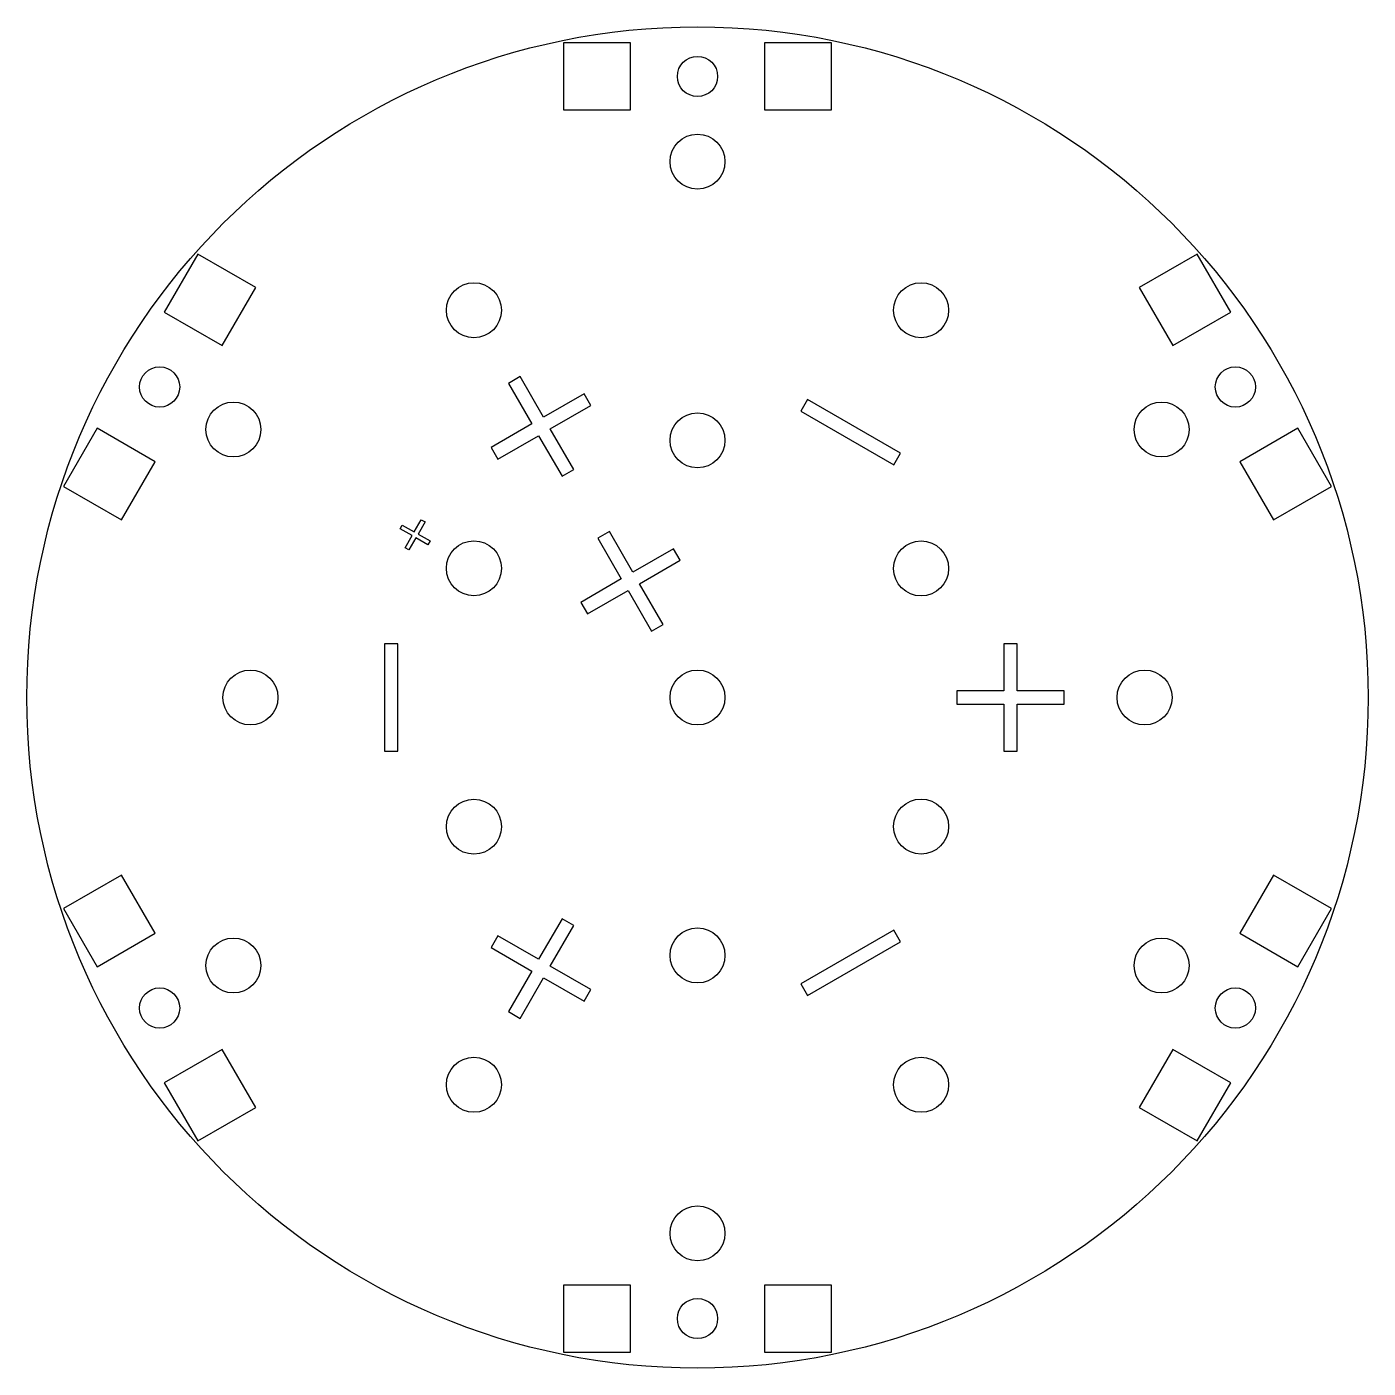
# Model space of a CAD drawing. Header units: millimetres. Extents: x -50 to 50, y -50 to 50.
import ezdxf

# ---------------------------------------------------------------- set-up
doc = ezdxf.new("R2010")
doc.units = ezdxf.units.MM

msp = doc.modelspace()

# ---------------------------------------------------------------- linework, layer by layer
at = {"color": 7, "linetype": 'Continuous', "lineweight": 25}
for p, q in [((-5, 48.8), (-10, 48.8)), ((-10, 48.8), (-10, 43.8)), ((-5, 43.8), (-5, 48.8)), ((5, 48.8), (5, 43.8)), ((10, 48.8), (5, 48.8)), ((10, 43.8), (10, 48.8)), ((-10, 43.8), (-5, 43.8)), ((5, 43.8), (10, 43.8)), ((-37.26, 33.06), (-39.76, 28.73)), ((-32.93, 30.56), (-37.26, 33.06)), ((37.26, 33.06), (32.93, 30.56)), ((39.76, 28.73), (37.26, 33.06)), ((-35.43, 26.23), (-32.93, 30.56)), ((32.93, 30.56), (35.43, 26.23)), ((-39.76, 28.73), (-35.43, 26.23)), ((35.43, 26.23), (39.76, 28.73)), ((-13.23, 23.92), (-14.1, 23.42)), ((-14.1, 23.42), (-12.35, 20.39)), ((-11.48, 20.89), (-13.23, 23.92)), ((-8.45, 22.64), (-11.48, 20.89)), ((-7.95, 21.77), (-8.45, 22.64)), ((8.2, 22.21), (7.7, 21.34)), ((15.13, 18.21), (8.2, 22.21)), ((-10.98, 20.02), (-7.95, 21.77)), ((7.7, 21.34), (14.63, 17.34)), ((-44.76, 20.07), (-47.26, 15.74)), ((-40.43, 17.57), (-44.76, 20.07)), ((-12.35, 20.39), (-15.38, 18.64)), ((-9.23, 16.99), (-10.98, 20.02)), ((44.76, 20.07), (40.43, 17.57)), ((47.26, 15.74), (44.76, 20.07)), ((-14.88, 17.77), (-11.85, 19.52)), ((-11.85, 19.52), (-10.1, 16.49)), ((-15.38, 18.64), (-14.88, 17.77)), ((14.63, 17.34), (15.13, 18.21)), ((-42.93, 13.24), (-40.43, 17.57)), ((40.43, 17.57), (42.93, 13.24)), ((-10.1, 16.49), (-9.23, 16.99)), ((-47.26, 15.74), (-42.93, 13.24)), ((42.93, 13.24), (47.26, 15.74)), ((-21.12, 12.35), (-20.6, 13.25)), ((-20.31, 13.09), (-20.83, 12.18)), ((-20.6, 13.25), (-20.31, 13.09)), ((-22.17, 12.58), (-22.01, 12.86)), ((-21.28, 12.07), (-22.17, 12.58)), ((-22.01, 12.86), (-21.12, 12.35)), ((-21.8, 11.16), (-21.28, 12.07)), ((-20.83, 12.18), (-19.94, 11.67)), ((-6.57, 12.37), (-7.43, 11.87)), ((-4.82, 9.34), (-6.57, 12.37)), ((-21.52, 11), (-21.8, 11.16)), ((-21, 11.9), (-21.52, 11)), ((-20.1, 11.39), (-21, 11.9)), ((-19.94, 11.67), (-20.1, 11.39)), ((-7.43, 11.87), (-5.68, 8.84)), ((-1.79, 11.09), (-4.82, 9.34)), ((-1.29, 10.23), (-1.79, 11.09)), ((-4.32, 8.48), (-1.29, 10.23)), ((-5.68, 8.84), (-8.71, 7.09)), ((-2.57, 5.45), (-4.32, 8.48)), ((-8.71, 7.09), (-8.21, 6.23)), ((-8.21, 6.23), (-5.18, 7.98)), ((-5.18, 7.98), (-3.43, 4.95)), ((-3.43, 4.95), (-2.57, 5.45)), ((-23.33, 4), (-23.33, -4)), ((-22.33, 4), (-23.33, 4)), ((-22.33, -4), (-22.33, 4)), ((22.83, 4), (22.83, 0.5)), ((23.83, 4), (22.83, 4)), ((23.83, 0.5), (23.83, 4)), ((19.33, 0.5), (19.33, -0.5)), ((22.83, 0.5), (19.33, 0.5)), ((27.33, 0.5), (23.83, 0.5)), ((27.33, -0.5), (27.33, 0.5)), ((19.33, -0.5), (22.83, -0.5)), ((22.83, -0.5), (22.83, -4)), ((23.83, -0.5), (27.33, -0.5)), ((23.83, -4), (23.83, -0.5)), ((-23.33, -4), (-22.33, -4)), ((22.83, -4), (23.83, -4)), ((-42.93, -13.24), (-47.26, -15.74)), ((-40.43, -17.57), (-42.93, -13.24)), ((42.93, -13.24), (40.43, -17.57)), ((47.26, -15.74), (42.93, -13.24)), ((-47.26, -15.74), (-44.76, -20.07)), ((44.76, -20.07), (47.26, -15.74)), ((-10.1, -16.49), (-11.85, -19.52)), ((-10.98, -20.02), (-9.23, -16.99)), ((-9.23, -16.99), (-10.1, -16.49)), ((-44.76, -20.07), (-40.43, -17.57)), ((-14.88, -17.77), (-15.38, -18.64)), ((-11.85, -19.52), (-14.88, -17.77)), ((14.63, -17.34), (7.7, -21.34)), ((15.13, -18.21), (14.63, -17.34)), ((40.43, -17.57), (44.76, -20.07)), ((-15.38, -18.64), (-12.35, -20.39)), ((8.2, -22.21), (15.13, -18.21)), ((-12.35, -20.39), (-14.1, -23.42)), ((-13.23, -23.92), (-11.48, -20.89)), ((-11.48, -20.89), (-8.45, -22.64)), ((-7.95, -21.77), (-10.98, -20.02)), ((-8.45, -22.64), (-7.95, -21.77)), ((7.7, -21.34), (8.2, -22.21)), ((-14.1, -23.42), (-13.23, -23.92)), ((-35.43, -26.23), (-39.76, -28.73)), ((-32.93, -30.56), (-35.43, -26.23)), ((35.43, -26.23), (32.93, -30.56)), ((39.76, -28.73), (35.43, -26.23)), ((-39.76, -28.73), (-37.26, -33.06)), ((37.26, -33.06), (39.76, -28.73)), ((-37.26, -33.06), (-32.93, -30.56)), ((32.93, -30.56), (37.26, -33.06)), ((-5, -43.8), (-10, -43.8)), ((-10, -43.8), (-10, -48.8)), ((-5, -48.8), (-5, -43.8)), ((5, -43.8), (5, -48.8)), ((10, -43.8), (5, -43.8)), ((10, -48.8), (10, -43.8)), ((-10, -48.8), (-5, -48.8)), ((5, -48.8), (10, -48.8))]:
    msp.add_line(p, q, dxfattribs=at)
for centre, radius in [((0, 0), 50), ((0, 46.3), 1.5), ((0, 39.95), 2.05), ((-16.67, 28.87), 2.05), ((16.67, 28.87), 2.05), ((-40.1, 23.15), 1.5), ((40.1, 23.15), 1.5), ((-34.6, 19.98), 2.05), ((34.6, 19.98), 2.05), ((0, 19.17), 2.05), ((-16.67, 9.63), 2.05), ((16.67, 9.62), 2.05), ((-33.33, 0), 2.05), ((0, 0), 2.05), ((33.33, 0), 2.05), ((-16.67, -9.63), 2.05), ((16.67, -9.62), 2.05), ((-34.6, -19.98), 2.05), ((0, -19.23), 2.05), ((34.6, -19.98), 2.05), ((-40.1, -23.15), 1.5), ((40.1, -23.15), 1.5), ((-16.67, -28.87), 2.05), ((16.67, -28.87), 2.05), ((0, -39.95), 2.05), ((0, -46.3), 1.5)]:
    msp.add_circle(centre, radius, dxfattribs=at)

doc.saveas('drawing.dxf')
